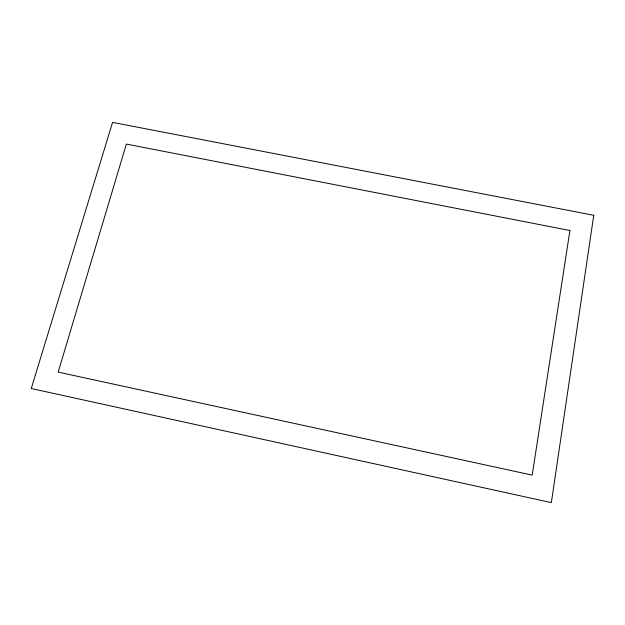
<?xml version="1.0" encoding="UTF-8"?>
<svg xmlns="http://www.w3.org/2000/svg" width="625" height="625" viewBox="0 0 625 625"><rect width="100%" height="100%" fill="white"/><g stroke="black" fill="none" stroke-linecap="round" stroke-linejoin="round"><path stroke-width="0.94" d="M593.75 215.289L551.344 502.625L31.25 388.516L112.563 122.375L593.75 215.289M569.922 230.508L532.195 475.125L58.172 372.102L126.367 144.078L569.922 230.508"/></g></svg>
